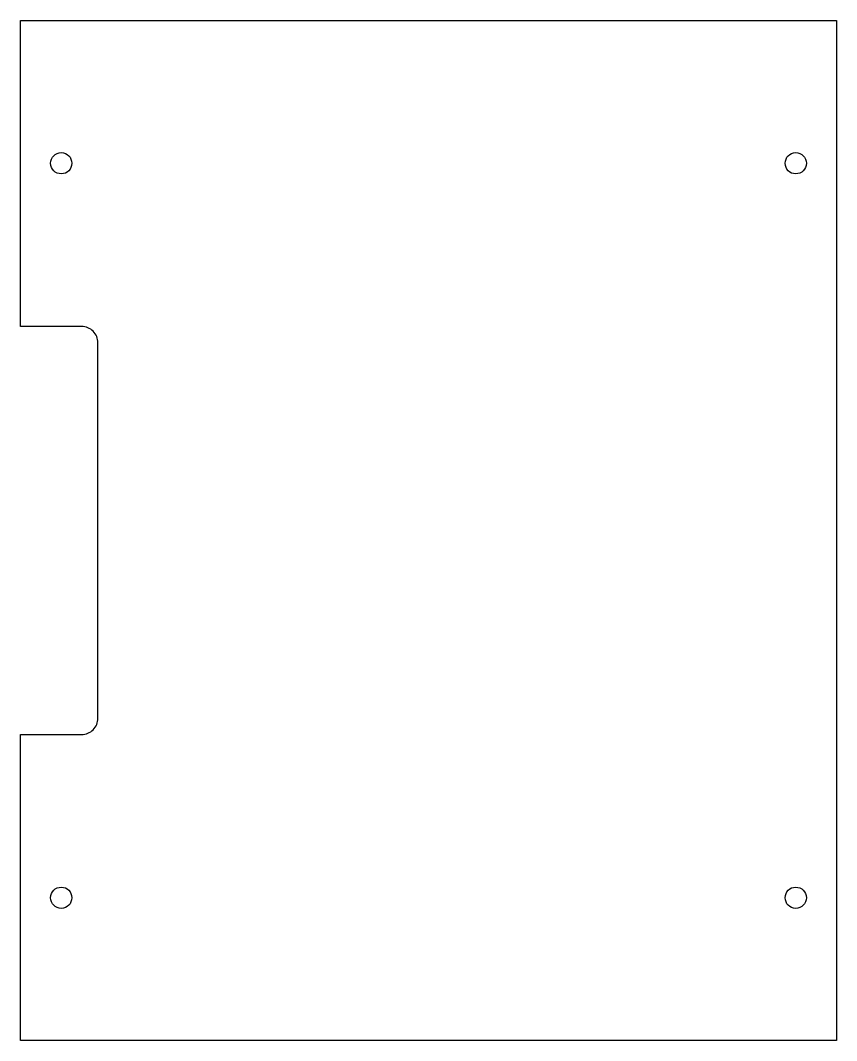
# Model space of a CAD drawing. Header units: millimetres. Extents: x 403 to 603, y 23 to 273.
import ezdxf

# ---------------------------------------------------------------- set-up
doc = ezdxf.new("R2010")
doc.units = ezdxf.units.MM
doc.layers.get('0').update_dxf_attribs({"linetype": 'CONTINUOUS'})

msp = doc.modelspace()

# ---------------------------------------------------------------- linework, layer by layer
msp.add_lwpolyline([(417.6, 198.2), (402.6, 198.2), (402.6, 273.2), (602.6, 273.2), (602.6, 23.2), (402.6, 23.2), (402.6, 98.2), (417.6, 98.2, 0.414214), (421.6, 102.2), (421.6, 194.2, 0.414214)], format="xyb", close=True)
for centre in [(412.6, 238.2), (592.6, 238.2), (412.6, 58.2), (592.6, 58.2)]:
    msp.add_circle(centre, 2.6)

doc.saveas('drawing.dxf')
